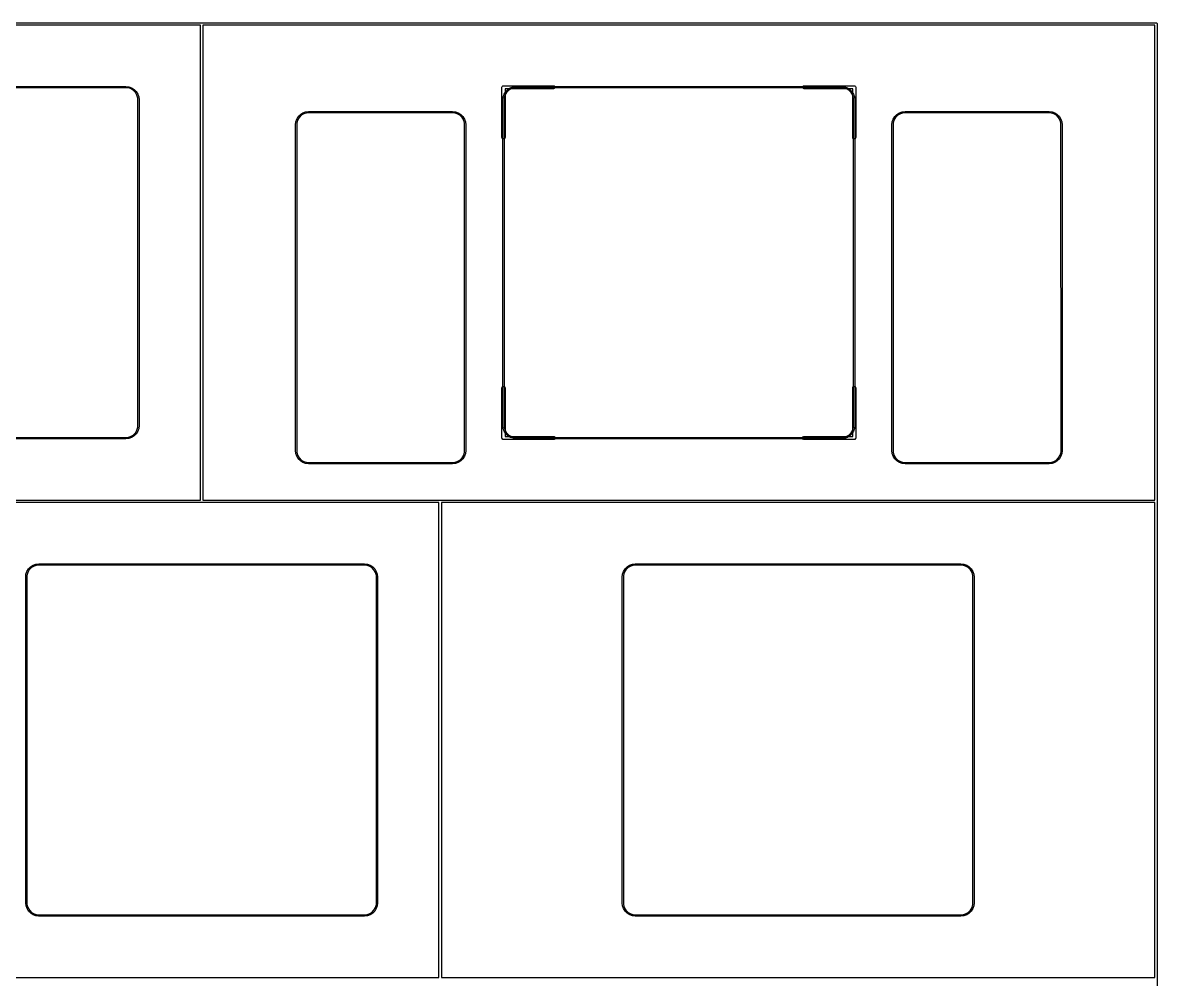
# Model space of a CAD drawing. Extents: x 116 to 435, y -379 to -284.
# Drawn here: x 370.82 to 416.12, y -322.07 to -283.9 of the extents above; entities that cross this region are included whole.
import ezdxf

# ---------------------------------------------------------------- set-up
doc = ezdxf.new("R2010")
doc.units = 0
doc.layers.add('BLACK', color=7, linetype='CONTINUOUS')

msp = doc.modelspace()

# ---------------------------------------------------------------- linework, layer by layer
at = {"layer": 'BLACK', "linetype": 'CONTINUOUS'}
for p, q in [((358.918599, -283.899286), (377.968599, -283.899286)), ((377.968599, -283.899286), (416.068599, -283.899286)), ((416.068599, -283.899286), (416.087733, -283.903092)), ((416.087733, -283.903092), (416.114793, -283.930152)), ((416.114793, -283.930152), (416.118599, -283.949286)), ((416.118599, -283.949286), (416.118599, -302.999286)), ((377.918599, -283.999286), (358.968599, -283.999286)), ((377.918599, -302.949286), (377.918599, -283.999286)), ((378.018599, -283.999286), (378.018599, -302.949286)), ((416.018599, -283.999286), (378.018599, -283.999286)), ((416.018599, -302.949286), (416.018599, -283.999286)), ((361.943599, -286.449286), (374.943599, -286.449286)), ((374.943599, -286.499286), (361.943599, -286.499286)), ((374.943599, -286.449286), (375.060424, -286.462449)), ((375.006135, -286.499286), (374.943599, -286.499286)), ((375.126945, -286.531656), (375.006135, -286.499286)), ((375.060424, -286.462449), (375.171391, -286.501277)), ((375.235261, -286.59419), (375.126945, -286.531656)), ((375.171391, -286.501277), (375.270935, -286.563823)), ((375.323701, -286.682628), (375.235261, -286.59419)), ((375.270935, -286.563823), (375.354067, -286.646952)), ((375.386239, -286.790942), (375.323701, -286.682628)), ((375.354067, -286.646952), (375.416617, -286.746495)), ((389.958599, -286.474286), (389.963166, -286.451325)), ((389.958599, -288.474286), (389.958599, -286.474286)), ((389.963166, -286.451325), (389.995638, -286.418853)), ((389.995638, -286.418853), (390.018599, -286.414286)), ((390.018599, -286.414286), (392.018599, -286.414286)), ((390.045595, -286.746501), (390.108143, -286.646961)), ((390.138509, -286.682637), (390.075973, -286.790947)), ((392.018599, -286.534286), (390.078599, -286.534286)), ((390.078599, -286.534286), (390.078599, -288.474286)), ((390.108143, -286.646961), (390.191272, -286.563834)), ((390.226946, -286.594201), (390.138509, -286.682637)), ((390.191272, -286.563834), (390.290814, -286.501289)), ((390.335259, -286.531668), (390.226946, -286.594201)), ((390.290814, -286.501289), (390.401777, -286.462462)), ((390.456065, -286.499299), (390.335259, -286.531668)), ((390.401777, -286.462462), (390.518448, -286.449315)), ((390.518599, -286.499299), (390.456065, -286.499299)), ((390.518448, -286.449315), (390.518599, -286.449286)), ((390.518599, -286.449286), (403.518599, -286.449286)), ((390.518599, -286.499286), (390.518599, -286.499299)), ((403.518599, -286.499286), (390.518599, -286.499286)), ((392.018599, -286.414286), (392.04156, -286.418853)), ((392.04156, -286.529719), (392.018599, -286.534286)), ((392.04156, -286.418853), (392.074032, -286.451325)), ((392.074032, -286.497247), (392.04156, -286.529719)), ((392.074032, -286.451325), (392.074032, -286.497247)), ((401.963166, -286.451325), (401.995638, -286.418853)), ((401.963166, -286.497247), (401.963166, -286.451325)), ((401.995638, -286.529719), (401.963166, -286.497247)), ((401.995638, -286.418853), (402.018599, -286.414286)), ((402.018599, -286.534286), (401.995638, -286.529719)), ((402.018599, -286.414286), (404.018599, -286.414286)), ((403.958599, -286.534286), (402.018599, -286.534286)), ((403.518599, -286.449286), (403.635424, -286.462449)), ((403.581135, -286.499286), (403.518599, -286.499286)), ((403.701945, -286.531656), (403.581135, -286.499286)), ((403.635424, -286.462449), (403.746391, -286.501277)), ((403.810261, -286.59419), (403.701945, -286.531656)), ((403.746391, -286.501277), (403.845935, -286.563823)), ((403.898701, -286.682628), (403.810261, -286.59419)), ((403.845935, -286.563823), (403.929067, -286.646952)), ((403.961239, -286.790942), (403.898701, -286.682628)), ((403.929067, -286.646952), (403.991617, -286.746495)), ((403.958599, -288.474286), (403.958599, -286.534286)), ((404.018599, -286.414286), (404.04156, -286.418853)), ((404.04156, -286.418853), (404.074032, -286.451325)), ((404.074032, -286.451325), (404.078599, -286.474286)), ((404.078599, -286.474286), (404.078599, -288.474286)), ((375.418613, -286.911751), (375.386239, -286.790942)), ((375.416617, -286.746495), (375.455448, -286.857461)), ((375.418599, -286.974286), (375.418613, -286.97421)), ((375.418599, -299.974286), (375.418599, -286.974286)), ((375.418613, -286.97421), (375.418613, -286.911751)), ((375.455448, -286.857461), (375.468614, -286.974285)), ((375.468614, -286.974285), (375.468599, -286.974285)), ((375.468599, -286.974285), (375.468599, -286.974286)), ((375.468599, -286.974286), (375.468599, -299.974285)), ((389.993599, -286.974285), (390.006765, -286.857464)), ((389.993599, -286.974286), (389.993599, -286.974285)), ((389.993599, -299.974286), (389.993599, -286.974286)), ((390.006765, -286.857464), (390.045595, -286.746501)), ((390.0436, -286.911753), (390.043599, -286.974285)), ((390.043599, -286.974285), (390.043599, -286.974286)), ((390.043599, -286.974286), (390.043599, -299.964663)), ((390.075973, -286.790947), (390.0436, -286.911753)), ((403.993613, -286.911751), (403.961239, -286.790942)), ((403.991617, -286.746495), (404.030448, -286.857461)), ((403.993599, -286.974286), (403.993613, -286.97421)), ((403.993599, -299.974286), (403.993599, -286.974286)), ((403.993613, -286.97421), (403.993613, -286.911751)), ((404.030448, -286.857461), (404.043614, -286.974285)), ((404.043614, -286.974285), (404.043599, -286.974285)), ((404.043599, -286.974285), (404.043599, -286.974286)), ((404.043599, -286.974286), (404.043599, -299.974285)), ((381.826889, -287.646948), (381.910017, -287.563814)), ((381.945693, -287.594179), (381.857257, -287.682622)), ((381.910017, -287.563814), (382.009558, -287.50126)), ((382.054006, -287.531636), (381.945693, -287.594179)), ((382.009558, -287.50126), (382.120522, -287.462423)), ((382.174815, -287.499255), (382.054006, -287.531636)), ((382.120522, -287.462423), (382.237346, -287.449249)), ((382.237158, -287.499249), (382.174815, -287.499255)), ((382.237349, -287.499287), (382.237158, -287.499249)), ((382.237346, -287.449249), (382.237346, -287.449287)), ((382.237346, -287.449287), (382.237347, -287.449287)), ((382.237347, -287.449287), (382.237349, -287.449287)), ((382.237349, -287.449287), (387.987349, -287.449287)), ((382.237352, -287.499287), (382.237349, -287.499287)), ((387.987347, -287.499287), (382.237352, -287.499287)), ((388.049878, -287.499292), (387.987347, -287.499287)), ((387.987349, -287.449287), (387.98735, -287.449287)), ((387.98735, -287.449287), (387.987351, -287.449287)), ((387.987351, -287.449287), (388.104167, -287.46246)), ((388.170678, -287.531671), (388.049878, -287.499292)), ((388.104167, -287.46246), (388.215124, -287.501294)), ((388.278983, -287.594208), (388.170678, -287.531671)), ((388.215124, -287.501294), (388.314659, -287.563843)), ((388.367413, -287.682645), (388.278983, -287.594208)), ((388.314659, -287.563843), (388.397781, -287.646971)), ((405.639389, -287.646948), (405.722517, -287.563814)), ((405.758193, -287.594179), (405.669757, -287.682622)), ((405.722517, -287.563814), (405.822058, -287.50126)), ((405.866506, -287.531636), (405.758193, -287.594179)), ((405.822058, -287.50126), (405.933022, -287.462423)), ((405.987315, -287.499255), (405.866506, -287.531636)), ((405.933022, -287.462423), (406.049846, -287.449249)), ((406.049658, -287.499249), (405.987315, -287.499255)), ((406.049849, -287.499287), (406.049658, -287.499249)), ((406.049846, -287.449249), (406.049846, -287.449287)), ((406.049846, -287.449287), (406.049847, -287.449287)), ((406.049847, -287.449287), (406.049849, -287.449287)), ((406.049849, -287.449287), (411.798638, -287.449287)), ((406.049852, -287.499287), (406.049849, -287.499287)), ((411.798636, -287.499287), (406.049852, -287.499287)), ((411.861169, -287.499291), (411.798636, -287.499287)), ((411.798638, -287.449287), (411.798639, -287.449287)), ((411.798639, -287.449287), (411.79864, -287.449287)), ((411.79864, -287.449287), (411.915458, -287.462457)), ((411.981971, -287.531667), (411.861169, -287.499291)), ((411.915458, -287.462457), (412.026417, -287.50129)), ((412.090278, -287.594205), (411.981971, -287.531667)), ((412.026417, -287.50129), (412.125954, -287.563839)), ((412.17871, -287.682641), (412.090278, -287.594205)), ((412.125954, -287.563839), (412.209077, -287.646967)), ((381.712349, -287.974285), (381.725514, -287.857461)), ((381.712349, -287.974287), (381.712349, -287.974285)), ((381.712349, -300.974287), (381.712349, -287.974287)), ((381.725514, -287.857461), (381.764343, -287.746494)), ((381.76235, -287.911751), (381.762349, -287.974285)), ((381.762349, -287.974285), (381.762349, -287.974287)), ((381.762349, -287.974287), (381.762349, -300.974287)), ((381.794722, -287.79094), (381.76235, -287.911751)), ((381.764343, -287.746494), (381.826889, -287.646948)), ((381.857257, -287.682622), (381.794722, -287.79094)), ((388.429943, -287.790954), (388.367413, -287.682645)), ((388.397781, -287.646971), (388.460323, -287.74651)), ((388.462312, -287.911756), (388.429943, -287.790954)), ((388.460323, -287.74651), (388.499149, -287.857469)), ((388.462313, -287.974288), (388.462312, -287.911756)), ((388.462349, -287.974288), (388.462313, -287.974288)), ((388.462349, -300.974287), (388.462349, -287.974288)), ((388.499149, -287.857469), (388.512266, -287.97387)), ((388.512266, -287.97387), (388.512349, -287.974287)), ((388.512349, -287.974287), (388.512349, -300.974285)), ((405.524849, -287.974285), (405.538014, -287.857461)), ((405.524849, -287.974287), (405.524849, -287.974285)), ((405.524849, -300.974287), (405.524849, -287.974287)), ((405.538014, -287.857461), (405.576843, -287.746494)), ((405.57485, -287.911751), (405.574849, -287.974285)), ((405.574849, -287.974285), (405.574849, -287.974287)), ((405.574849, -287.974287), (405.574849, -300.974287)), ((405.607222, -287.79094), (405.57485, -287.911751)), ((405.576843, -287.746494), (405.639389, -287.646948)), ((405.669757, -287.682622), (405.607222, -287.79094)), ((412.241242, -287.790952), (412.17871, -287.682641)), ((412.209077, -287.646967), (412.271621, -287.746507)), ((412.273612, -287.911755), (412.241242, -287.790952)), ((412.271621, -287.746507), (412.310448, -287.857468)), ((412.273613, -287.974288), (412.273612, -287.911755)), ((412.273638, -287.974288), (412.273613, -287.974288)), ((412.273638, -287.974289), (412.273638, -287.974288)), ((412.274849, -300.974287), (412.273638, -287.974289)), ((412.310448, -287.857468), (412.32358, -287.973994)), ((412.32358, -287.973994), (412.323638, -287.974285)), ((412.323638, -287.974285), (412.324849, -300.974285)), ((389.963166, -288.497247), (389.958599, -288.474286)), ((389.995638, -288.529719), (389.963166, -288.497247)), ((390.074032, -288.497247), (390.04156, -288.529719)), ((390.078599, -288.474286), (390.074032, -288.497247)), ((403.963166, -288.497247), (403.958599, -288.474286)), ((403.995638, -288.529719), (403.963166, -288.497247)), ((404.074032, -288.497247), (404.04156, -288.529719)), ((404.078599, -288.474286), (404.074032, -288.497247)), ((390.04156, -288.529719), (389.995638, -288.529719)), ((404.04156, -288.529719), (403.995638, -288.529719)), ((389.958599, -298.474286), (389.963166, -298.451325)), ((389.958599, -300.474286), (389.958599, -298.474286)), ((389.963166, -298.451325), (389.995638, -298.418853)), ((389.995638, -298.418853), (390.04156, -298.418853)), ((390.04156, -298.418853), (390.074032, -298.451325)), ((390.074032, -298.451325), (390.078599, -298.474286)), ((390.078599, -298.474286), (390.078599, -300.414286)), ((403.958599, -298.474286), (403.963166, -298.451325)), ((403.958599, -300.414286), (403.958599, -298.474286)), ((403.963166, -298.451325), (403.995638, -298.418853)), ((403.995638, -298.418853), (404.04156, -298.418853)), ((404.04156, -298.418853), (404.074032, -298.451325)), ((404.074032, -298.451325), (404.078599, -298.474286)), ((404.078599, -298.474286), (404.078599, -300.474286)), ((375.23526, -300.354391), (375.323699, -300.26595)), ((375.323699, -300.26595), (375.386233, -300.157634)), ((375.416612, -300.202079), (375.354066, -300.301625)), ((375.386233, -300.157634), (375.418601, -300.036823)), ((375.455439, -300.091111), (375.416612, -300.202079)), ((375.418599, -299.974287), (375.418599, -299.974286)), ((375.418601, -300.036823), (375.418599, -299.974287)), ((375.468599, -299.974285), (375.455439, -300.091111)), ((389.995502, -299.983853), (389.993599, -299.974286)), ((389.997903, -299.986254), (389.995502, -299.983853)), ((390.009585, -300.089985), (389.997903, -299.986254)), ((390.048404, -300.200946), (390.009585, -300.089985)), ((390.043599, -299.964663), (390.046363, -299.973171)), ((390.046363, -299.973171), (390.04643, -299.973172)), ((390.04643, -299.973172), (390.046427, -300.035702)), ((390.046427, -300.035702), (390.078787, -300.156503)), ((390.11094, -300.300486), (390.048404, -300.200946)), ((390.078787, -300.156503), (390.141311, -300.264813)), ((390.141311, -300.264813), (390.229736, -300.35325)), ((403.81026, -300.354391), (403.898699, -300.26595)), ((403.898699, -300.26595), (403.961233, -300.157634)), ((403.991612, -300.202079), (403.929066, -300.301625)), ((403.961233, -300.157634), (403.993601, -300.036823)), ((404.030439, -300.091111), (403.991612, -300.202079)), ((403.993599, -299.974287), (403.993599, -299.974286)), ((403.993601, -300.036823), (403.993599, -299.974287)), ((404.043599, -299.974285), (404.030439, -300.091111)), ((374.943599, -300.499286), (361.943599, -300.499286)), ((361.949799, -300.449286), (374.943599, -300.449286)), ((374.943599, -300.449286), (374.943664, -300.449299)), ((375.060424, -300.486136), (374.943599, -300.499299)), ((374.943599, -300.499299), (374.943599, -300.499286)), ((374.943664, -300.449299), (375.006135, -300.449299)), ((375.006135, -300.449299), (375.126945, -300.416928)), ((375.171392, -300.447306), (375.060424, -300.486136)), ((375.126945, -300.416928), (375.23526, -300.354391)), ((375.270936, -300.384757), (375.171392, -300.447306)), ((375.354066, -300.301625), (375.270936, -300.384757)), ((389.963166, -300.497247), (389.958599, -300.474286)), ((389.995638, -300.529719), (389.963166, -300.497247)), ((390.018599, -300.534286), (389.995638, -300.529719)), ((392.018599, -300.534286), (390.018599, -300.534286)), ((390.078599, -300.414286), (392.018599, -300.414286)), ((390.194059, -300.383616), (390.11094, -300.300486)), ((390.293591, -300.446166), (390.194059, -300.383616)), ((390.229736, -300.35325), (390.338037, -300.415788)), ((390.404546, -300.484999), (390.293591, -300.446166)), ((390.338037, -300.415788), (390.458834, -300.448165)), ((390.508352, -300.496703), (390.404546, -300.484999)), ((390.458834, -300.448165), (390.521365, -300.44817)), ((390.509032, -300.497383), (390.508352, -300.496703)), ((390.518599, -300.499286), (390.509032, -300.497383)), ((403.518599, -300.499286), (390.518599, -300.499286)), ((390.521365, -300.44817), (390.524799, -300.449286)), ((390.524799, -300.449286), (403.518599, -300.449286)), ((392.018599, -300.414286), (392.04156, -300.418853)), ((392.04156, -300.529719), (392.018599, -300.534286)), ((392.04156, -300.418853), (392.074032, -300.451325)), ((392.074032, -300.497247), (392.04156, -300.529719)), ((392.074032, -300.451325), (392.074032, -300.497247)), ((401.963166, -300.451325), (401.995638, -300.418853)), ((401.963166, -300.497247), (401.963166, -300.451325)), ((401.995638, -300.529719), (401.963166, -300.497247)), ((401.995638, -300.418853), (402.018599, -300.414286)), ((402.018599, -300.534286), (401.995638, -300.529719)), ((402.018599, -300.414286), (403.958599, -300.414286)), ((404.018599, -300.534286), (402.018599, -300.534286)), ((403.518599, -300.449286), (403.518664, -300.449299)), ((403.635424, -300.486136), (403.518599, -300.499299)), ((403.518599, -300.499299), (403.518599, -300.499286)), ((403.518664, -300.449299), (403.581135, -300.449299)), ((403.581135, -300.449299), (403.701945, -300.416928)), ((403.746392, -300.447306), (403.635424, -300.486136)), ((403.701945, -300.416928), (403.81026, -300.354391)), ((403.845936, -300.384757), (403.746392, -300.447306)), ((403.929066, -300.301625), (403.845936, -300.384757)), ((404.04156, -300.529719), (404.018599, -300.534286)), ((404.074032, -300.497247), (404.04156, -300.529719)), ((404.078599, -300.474286), (404.074032, -300.497247)), ((381.712496, -300.97503), (381.712349, -300.974287)), ((381.725571, -301.091102), (381.712496, -300.97503)), ((381.764392, -301.202061), (381.725571, -301.091102)), ((381.762349, -300.974287), (381.762349, -300.974288)), ((381.762349, -300.974288), (381.762413, -300.974288)), ((381.762413, -300.974288), (381.762411, -301.036818)), ((381.762411, -301.036818), (381.794774, -301.157618)), ((381.826929, -301.3016), (381.764392, -301.202061)), ((381.794774, -301.157618), (381.857299, -301.265927)), ((388.36745, -301.265966), (388.429983, -301.157643)), ((388.460363, -301.202088), (388.397818, -301.301639)), ((388.429983, -301.157643), (388.462351, -301.036826)), ((388.499189, -301.091116), (388.460363, -301.202088)), ((388.462349, -300.974288), (388.462349, -300.974287)), ((388.462351, -301.036826), (388.462349, -300.974288)), ((388.512349, -300.974286), (388.499189, -301.091116)), ((388.512349, -300.974285), (388.512349, -300.974286)), ((405.524996, -300.97503), (405.524849, -300.974287)), ((405.538071, -301.091102), (405.524996, -300.97503)), ((405.576892, -301.202061), (405.538071, -301.091102)), ((405.574849, -300.974287), (405.574849, -300.974288)), ((405.574849, -300.974288), (405.574913, -300.974288)), ((405.574913, -300.974288), (405.574911, -301.036818)), ((405.574911, -301.036818), (405.607274, -301.157618)), ((405.639429, -301.3016), (405.576892, -301.202061)), ((405.607274, -301.157618), (405.669799, -301.265927)), ((412.17995, -301.265966), (412.242483, -301.157643)), ((412.272863, -301.202088), (412.210318, -301.301639)), ((412.242483, -301.157643), (412.274851, -301.036826)), ((412.311689, -301.091116), (412.272863, -301.202088)), ((412.274849, -300.974288), (412.274849, -300.974287)), ((412.274851, -301.036826), (412.274849, -300.974288)), ((412.324849, -300.974286), (412.311689, -301.091116)), ((412.324849, -300.974285), (412.324849, -300.974286)), ((381.910047, -301.384729), (381.826929, -301.3016)), ((381.857299, -301.265927), (381.945724, -301.354364)), ((382.009579, -301.447279), (381.910047, -301.384729)), ((381.945724, -301.354364), (382.054025, -301.416903)), ((382.120533, -301.486114), (382.009579, -301.447279)), ((382.054025, -301.416903), (382.174821, -301.449281)), ((382.237346, -301.499287), (382.120533, -301.486114)), ((382.174821, -301.449281), (382.237352, -301.449287)), ((382.237347, -301.499286), (382.237346, -301.499287)), ((382.237349, -301.499287), (382.237347, -301.499286)), ((387.987349, -301.499287), (382.237349, -301.499287)), ((382.237352, -301.449287), (387.987349, -301.449287)), ((387.987349, -301.449287), (387.98766, -301.449348)), ((387.98735, -301.499286), (387.987349, -301.499287)), ((387.987351, -301.499287), (387.98735, -301.499286)), ((388.104179, -301.486175), (387.987351, -301.499349)), ((387.987351, -301.499349), (387.987351, -301.499287)), ((387.98766, -301.449348), (388.049885, -301.449343)), ((388.049885, -301.449343), (388.170697, -301.41696)), ((388.215147, -301.447335), (388.104179, -301.486175)), ((388.170697, -301.41696), (388.279013, -301.354414)), ((388.31469, -301.384778), (388.215147, -301.447335)), ((388.279013, -301.354414), (388.36745, -301.265966)), ((388.397818, -301.301639), (388.31469, -301.384778)), ((405.722547, -301.384729), (405.639429, -301.3016)), ((405.669799, -301.265927), (405.758224, -301.354364)), ((405.822079, -301.447279), (405.722547, -301.384729)), ((405.758224, -301.354364), (405.866525, -301.416903)), ((405.933033, -301.486114), (405.822079, -301.447279)), ((405.866525, -301.416903), (405.987321, -301.449281)), ((406.049846, -301.499287), (405.933033, -301.486114)), ((405.987321, -301.449281), (406.049852, -301.449287)), ((406.049847, -301.499286), (406.049846, -301.499287)), ((406.049849, -301.499287), (406.049847, -301.499286)), ((411.799849, -301.499287), (406.049849, -301.499287)), ((406.049852, -301.449287), (411.799849, -301.449287)), ((411.799849, -301.449287), (411.80016, -301.449348)), ((411.79985, -301.499286), (411.799849, -301.499287)), ((411.799851, -301.499287), (411.79985, -301.499286)), ((411.916679, -301.486175), (411.799851, -301.499349)), ((411.799851, -301.499349), (411.799851, -301.499287)), ((411.80016, -301.449348), (411.862385, -301.449343)), ((411.862385, -301.449343), (411.983197, -301.41696)), ((412.027647, -301.447335), (411.916679, -301.486175)), ((411.983197, -301.41696), (412.091513, -301.354414)), ((412.12719, -301.384778), (412.027647, -301.447335)), ((412.091513, -301.354414), (412.17995, -301.265966)), ((412.210318, -301.301639), (412.12719, -301.384778)), ((368.443599, -302.949286), (377.918599, -302.949286)), ((378.018599, -302.949286), (387.493599, -302.949286)), ((387.493599, -302.949286), (416.018599, -302.949286)), ((416.118599, -302.999286), (416.118599, -322.049286)), ((377.968599, -303.049286), (368.493599, -303.049286)), ((387.443599, -303.049286), (377.968599, -303.049286)), ((387.443599, -321.999286), (387.443599, -303.049286)), ((387.543599, -303.049286), (387.543599, -321.999286)), ((416.018599, -303.049286), (387.543599, -303.049286)), ((416.018599, -321.999286), (416.018599, -303.049286)), ((370.995595, -305.796501), (371.058143, -305.696961)), ((371.088509, -305.732637), (371.025973, -305.840947)), ((371.058143, -305.696961), (371.141272, -305.613834)), ((371.176946, -305.644201), (371.088509, -305.732637)), ((371.141272, -305.613834), (371.240814, -305.551289)), ((371.285259, -305.581668), (371.176946, -305.644201)), ((371.240814, -305.551289), (371.351777, -305.512462)), ((371.406065, -305.549299), (371.285259, -305.581668)), ((371.351777, -305.512462), (371.468448, -305.499315)), ((371.468599, -305.549299), (371.406065, -305.549299)), ((371.468448, -305.499315), (371.468599, -305.499286)), ((371.468599, -305.499286), (384.468599, -305.499286)), ((371.468599, -305.549286), (371.468599, -305.549299)), ((384.468599, -305.549286), (371.468599, -305.549286)), ((384.468599, -305.499286), (384.585424, -305.512449)), ((384.531135, -305.549286), (384.468599, -305.549286)), ((384.651945, -305.581656), (384.531135, -305.549286)), ((384.585424, -305.512449), (384.696391, -305.551277)), ((384.760261, -305.64419), (384.651945, -305.581656)), ((384.696391, -305.551277), (384.795935, -305.613823)), ((384.848701, -305.732628), (384.760261, -305.64419)), ((384.795935, -305.613823), (384.879067, -305.696952)), ((384.911239, -305.840942), (384.848701, -305.732628)), ((384.879067, -305.696952), (384.941617, -305.796495)), ((394.808095, -305.796501), (394.870643, -305.696961)), ((394.901009, -305.732637), (394.838473, -305.840947)), ((394.870643, -305.696961), (394.953772, -305.613834)), ((394.989446, -305.644201), (394.901009, -305.732637)), ((394.953772, -305.613834), (395.053314, -305.551289)), ((395.097759, -305.581668), (394.989446, -305.644201)), ((395.053314, -305.551289), (395.164277, -305.512462)), ((395.218565, -305.549299), (395.097759, -305.581668)), ((395.164277, -305.512462), (395.280948, -305.499315)), ((395.281099, -305.549299), (395.218565, -305.549299)), ((395.280948, -305.499315), (395.281099, -305.499286)), ((395.281099, -305.499286), (408.281099, -305.499286)), ((395.281099, -305.549286), (395.281099, -305.549299)), ((408.281099, -305.549286), (395.281099, -305.549286)), ((408.281099, -305.499286), (408.397924, -305.512449)), ((408.343635, -305.549286), (408.281099, -305.549286)), ((408.464445, -305.581656), (408.343635, -305.549286)), ((408.397924, -305.512449), (408.508891, -305.551277)), ((408.572761, -305.64419), (408.464445, -305.581656)), ((408.508891, -305.551277), (408.608435, -305.613823)), ((408.661201, -305.732628), (408.572761, -305.64419)), ((408.608435, -305.613823), (408.691567, -305.696952)), ((408.723739, -305.840942), (408.661201, -305.732628)), ((408.691567, -305.696952), (408.754117, -305.796495)), ((370.943599, -306.024285), (370.956765, -305.907464)), ((370.943599, -306.024286), (370.943599, -306.024285)), ((370.943599, -319.024286), (370.943599, -306.024286)), ((370.956765, -305.907464), (370.995595, -305.796501)), ((370.9936, -305.961753), (370.993599, -306.024285)), ((370.993599, -306.024285), (370.993599, -306.024286)), ((370.993599, -306.024286), (370.993599, -319.014663)), ((371.025973, -305.840947), (370.9936, -305.961753)), ((384.943613, -305.961751), (384.911239, -305.840942)), ((384.941617, -305.796495), (384.980448, -305.907461)), ((384.943599, -306.024286), (384.943613, -306.02421)), ((384.943599, -319.024286), (384.943599, -306.024286)), ((384.943613, -306.02421), (384.943613, -305.961751)), ((384.980448, -305.907461), (384.993614, -306.024285)), ((384.993614, -306.024285), (384.993599, -306.024285)), ((384.993599, -306.024285), (384.993599, -306.024286)), ((384.993599, -306.024286), (384.993599, -319.024285)), ((394.756099, -306.024285), (394.769265, -305.907464)), ((394.756099, -306.024286), (394.756099, -306.024285)), ((394.756099, -319.024286), (394.756099, -306.024286)), ((394.769265, -305.907464), (394.808095, -305.796501)), ((394.8061, -305.961753), (394.806099, -306.024285)), ((394.806099, -306.024285), (394.806099, -306.024286)), ((394.806099, -306.024286), (394.806099, -319.014663)), ((394.838473, -305.840947), (394.8061, -305.961753)), ((408.756113, -305.961751), (408.723739, -305.840942)), ((408.754117, -305.796495), (408.792948, -305.907461)), ((408.756099, -306.024286), (408.756113, -306.02421)), ((408.756099, -319.024286), (408.756099, -306.024286)), ((408.756113, -306.02421), (408.756113, -305.961751)), ((408.792948, -305.907461), (408.806114, -306.024285)), ((408.806114, -306.024285), (408.806099, -306.024285)), ((408.806099, -306.024285), (408.806099, -306.024286)), ((408.806099, -306.024286), (408.806099, -319.024285)), ((370.945502, -319.033853), (370.943599, -319.024286)), ((370.947903, -319.036254), (370.945502, -319.033853)), ((370.959585, -319.139985), (370.947903, -319.036254)), ((370.998404, -319.250946), (370.959585, -319.139985)), ((370.993599, -319.014663), (370.996363, -319.023171)), ((370.996363, -319.023171), (370.99643, -319.023172)), ((370.99643, -319.023172), (370.996427, -319.085702)), ((370.996427, -319.085702), (371.028787, -319.206503)), ((371.06094, -319.350486), (370.998404, -319.250946)), ((371.028787, -319.206503), (371.091311, -319.314813)), ((371.091311, -319.314813), (371.179736, -319.40325)), ((384.76026, -319.404391), (384.848699, -319.31595)), ((384.848699, -319.31595), (384.911233, -319.207634)), ((384.941612, -319.252079), (384.879066, -319.351625)), ((384.911233, -319.207634), (384.943601, -319.086823)), ((384.980439, -319.141111), (384.941612, -319.252079)), ((384.943599, -319.024287), (384.943599, -319.024286)), ((384.943601, -319.086823), (384.943599, -319.024287)), ((384.993599, -319.024285), (384.980439, -319.141111)), ((394.758002, -319.033853), (394.756099, -319.024286)), ((394.760403, -319.036254), (394.758002, -319.033853)), ((394.772085, -319.139985), (394.760403, -319.036254)), ((394.810904, -319.250946), (394.772085, -319.139985)), ((394.806099, -319.014663), (394.808863, -319.023171)), ((394.808863, -319.023171), (394.80893, -319.023172)), ((394.80893, -319.023172), (394.808927, -319.085702)), ((394.808927, -319.085702), (394.841287, -319.206503)), ((394.87344, -319.350486), (394.810904, -319.250946)), ((394.841287, -319.206503), (394.903811, -319.314813)), ((394.903811, -319.314813), (394.992236, -319.40325)), ((408.57276, -319.404391), (408.661199, -319.31595)), ((408.661199, -319.31595), (408.723733, -319.207634)), ((408.754112, -319.252079), (408.691566, -319.351625)), ((408.723733, -319.207634), (408.756101, -319.086823)), ((408.792939, -319.141111), (408.754112, -319.252079)), ((408.756099, -319.024287), (408.756099, -319.024286)), ((408.756101, -319.086823), (408.756099, -319.024287)), ((408.806099, -319.024285), (408.792939, -319.141111)), ((371.144059, -319.433616), (371.06094, -319.350486)), ((371.243591, -319.496166), (371.144059, -319.433616)), ((371.179736, -319.40325), (371.288037, -319.465788)), ((371.354546, -319.534999), (371.243591, -319.496166)), ((371.288037, -319.465788), (371.408834, -319.498165)), ((371.458352, -319.546703), (371.354546, -319.534999)), ((371.408834, -319.498165), (371.471365, -319.49817)), ((371.459032, -319.547383), (371.458352, -319.546703)), ((371.468599, -319.549286), (371.459032, -319.547383)), ((384.468599, -319.549286), (371.468599, -319.549286)), ((371.471365, -319.49817), (371.474799, -319.499286)), ((371.474799, -319.499286), (384.468599, -319.499286)), ((384.468599, -319.499286), (384.468664, -319.499299)), ((384.585424, -319.536136), (384.468599, -319.549299)), ((384.468599, -319.549299), (384.468599, -319.549286)), ((384.468664, -319.499299), (384.531135, -319.499299)), ((384.531135, -319.499299), (384.651945, -319.466928)), ((384.696392, -319.497306), (384.585424, -319.536136)), ((384.651945, -319.466928), (384.76026, -319.404391)), ((384.795936, -319.434757), (384.696392, -319.497306)), ((384.879066, -319.351625), (384.795936, -319.434757)), ((394.956559, -319.433616), (394.87344, -319.350486)), ((395.056091, -319.496166), (394.956559, -319.433616)), ((394.992236, -319.40325), (395.100537, -319.465788)), ((395.167046, -319.534999), (395.056091, -319.496166)), ((395.100537, -319.465788), (395.221334, -319.498165)), ((395.270852, -319.546703), (395.167046, -319.534999)), ((395.221334, -319.498165), (395.283865, -319.49817)), ((395.271532, -319.547383), (395.270852, -319.546703)), ((395.281099, -319.549286), (395.271532, -319.547383)), ((408.281099, -319.549286), (395.281099, -319.549286)), ((395.283865, -319.49817), (395.287299, -319.499286)), ((395.287299, -319.499286), (408.281099, -319.499286)), ((408.281099, -319.499286), (408.281164, -319.499299)), ((408.397924, -319.536136), (408.281099, -319.549299)), ((408.281099, -319.549299), (408.281099, -319.549286)), ((408.281164, -319.499299), (408.343635, -319.499299)), ((408.343635, -319.499299), (408.464445, -319.466928)), ((408.508892, -319.497306), (408.397924, -319.536136)), ((408.464445, -319.466928), (408.57276, -319.404391)), ((408.608436, -319.434757), (408.508892, -319.497306)), ((408.691566, -319.351625), (408.608436, -319.434757)), ((368.493599, -321.999286), (373.206099, -321.999286)), ((373.206099, -321.999286), (387.443599, -321.999286)), ((387.543599, -321.999286), (416.018599, -321.999286)), ((416.118599, -322.049286), (416.118599, -341.099286))]:
    msp.add_line(p, q, dxfattribs=at)

doc.saveas('drawing.dxf')
